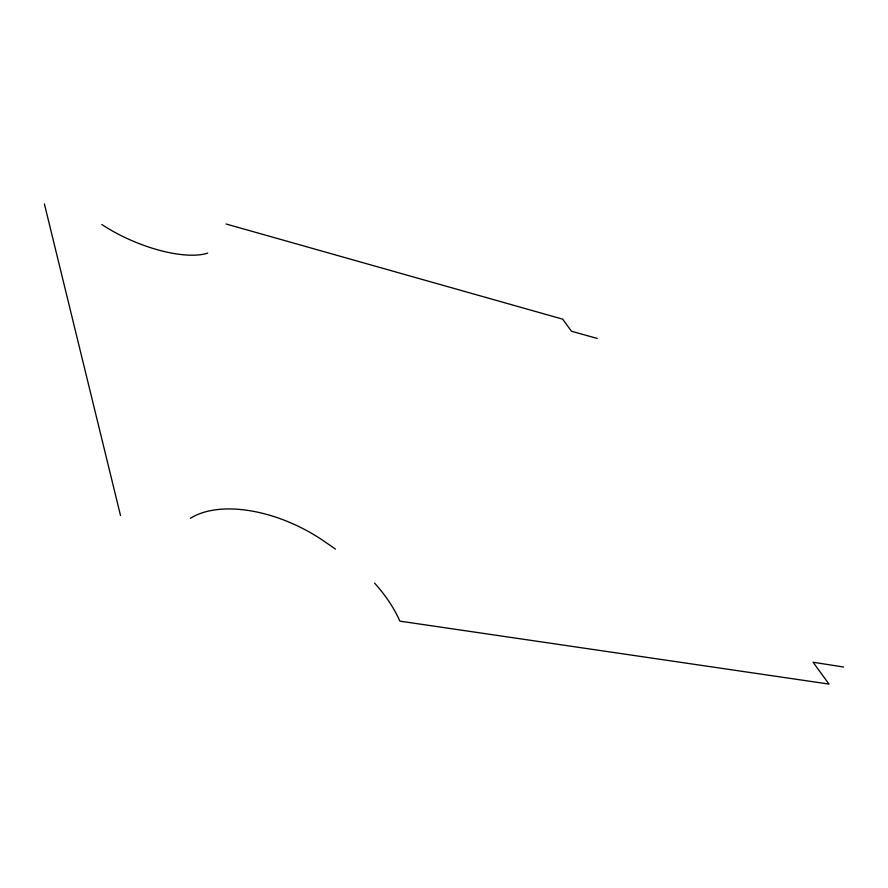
<?xml version="1.0" encoding="UTF-8"?>
<svg xmlns="http://www.w3.org/2000/svg" width="888" height="888" viewBox="0 0 888 888"><rect width="100%" height="100%" fill="white"/><g stroke="black" fill="none" stroke-linecap="round" stroke-linejoin="round"><path stroke-width="1.33" d="M843.6 667.01L813.053 662.248L828.992 684.082L399.866 621.134A153.38 87.812 26.7 0 0 374.57 583.094M597.224 338.428L571.472 331.246L562.637 319.147L226.063 223.987M335.498 549.106L324.42 541.447A109.191 60.75 26.7 0 0 190.398 518.292M44.4 203.918L120.513 515.506M207.737 253.113A79.576 29.937 22.9 0 1 101.809 224.486"/></g></svg>
